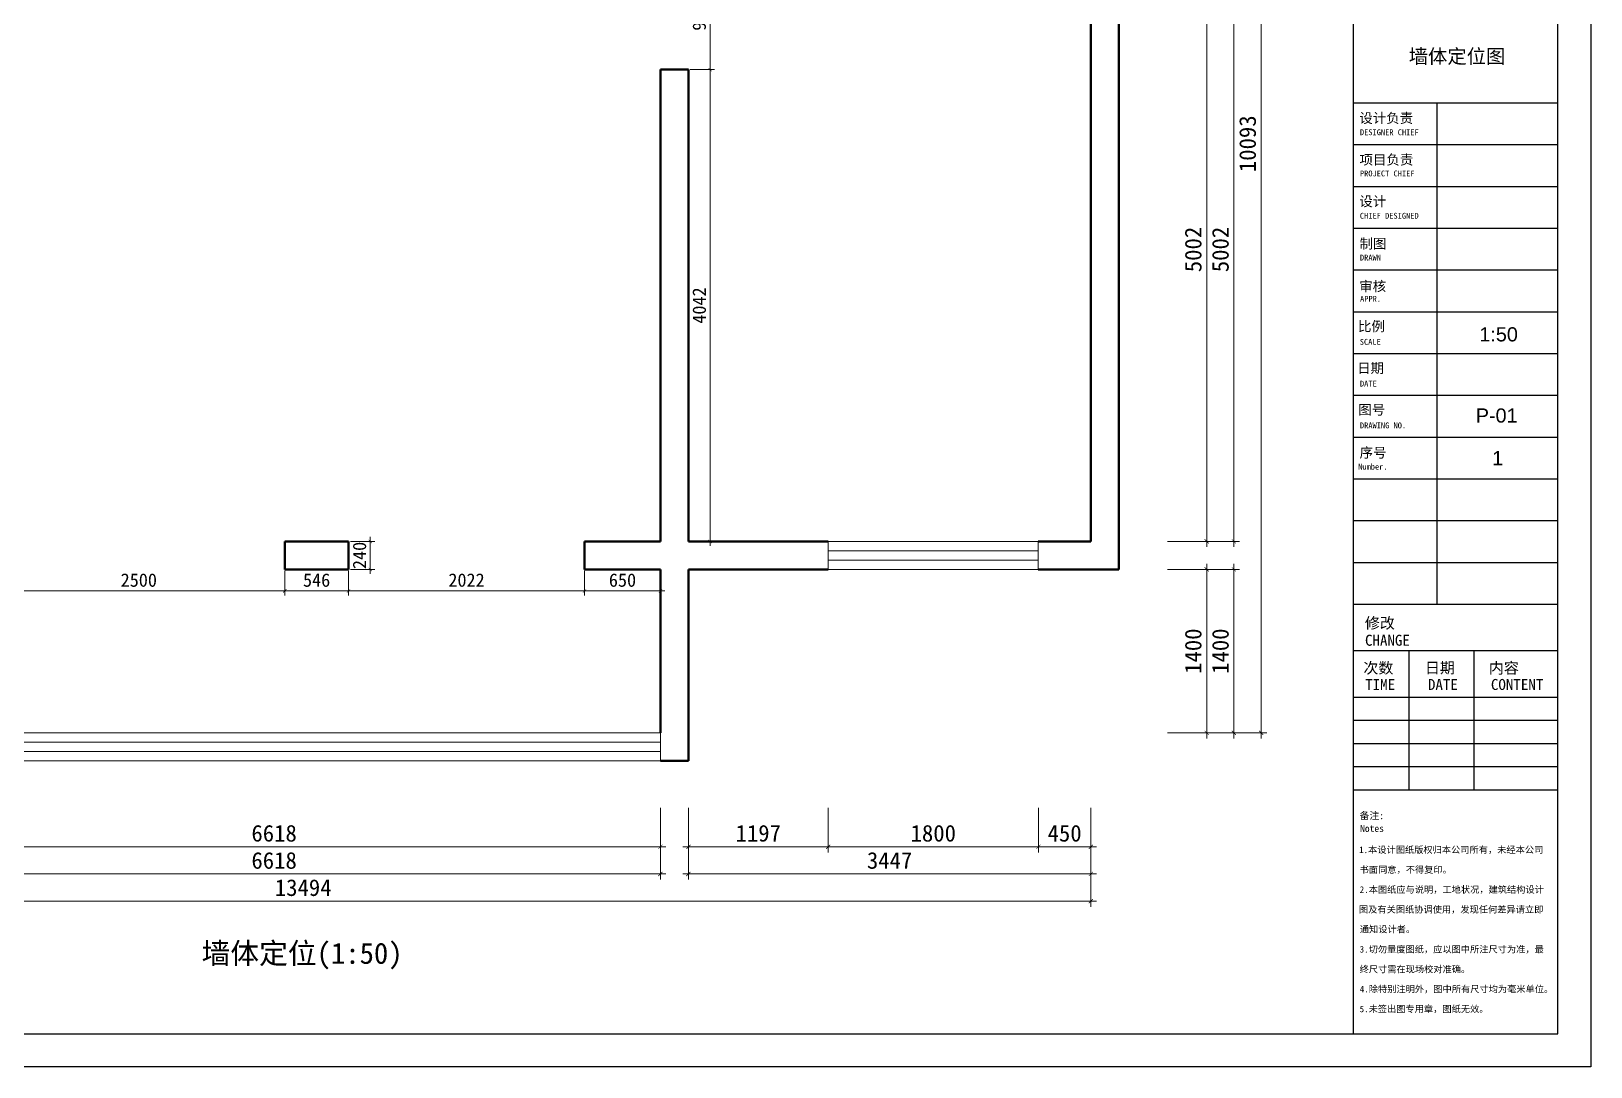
# Model space of a CAD drawing. Header units: millimetres. Extents: x 0 to 67000, y -21025 to -3421.
# Drawn here: x 7641 to 21000, y -21025 to -12153 of the extents above; entities that cross this region are included whole.
import ezdxf

# ---------------------------------------------------------------- set-up
doc = ezdxf.new("R2010")
doc.units = ezdxf.units.MM
doc.layers.get('0').update_dxf_attribs({"lineweight": 13})
for name, color, linetype in [('00图框', 7, 'Continuous'), ('SH-尺寸标注', 32, 'Continuous'), ('图框', 4, 'Continuous'), ('图框文字', 7, 'Continuous')]:
    doc.layers.add(name, color=color, linetype=linetype)
for name, color, linetype, lineweight in [('BS-非承重墙', 7, 'Continuous', 50), ('DS-门窗', 7, 'Continuous', 13), ('SH-文字标注', 2, 'Continuous', 13)]:
    doc.layers.add(name, color=color, linetype=linetype, lineweight=lineweight)
doc.styles.add('1e150f8d9abff80a802f8b29d9676000_SimSun', font='', dxfattribs={"height": 235.513419})
doc.styles.add('2d1e2366a3f214301024c2bbb94502e4_SimSun', font='', dxfattribs={"height": 125.877061})
doc.styles.add('31c75dbd597bbf9dbb9d78976e414cb7_SimSun', font='', dxfattribs={"height": 141.056165})
doc.styles.add('b411453e04fa315575d897f6d9934d12_SimSun', font='', dxfattribs={"height": 210.993931})
doc.styles.add('e7311fcd6f339991f75d87c2bb3e43e7_SimSun', font='', dxfattribs={"height": 149.872176})
doc.styles.get("Standard").update_dxf_attribs({"font": 'SimSun.ttf'})
doc.styles.add('T_12_2_SimSun', font='', dxfattribs={"height": 225.638169})
doc.styles.add('自定义样式_Arial_303.3707865168539', font='', dxfattribs={"height": 303.370787})
doc.styles.add('自定义样式_SimSun_303.3707865168539', font='', dxfattribs={"height": 303.370787})
doc.styles.get('1e150f8d9abff80a802f8b29d9676000_SimSun').set_extended_font_data('SimSun')
doc.styles.get('2d1e2366a3f214301024c2bbb94502e4_SimSun').set_extended_font_data('SimSun')
doc.styles.get('31c75dbd597bbf9dbb9d78976e414cb7_SimSun').set_extended_font_data('SimSun')
doc.styles.get('b411453e04fa315575d897f6d9934d12_SimSun').set_extended_font_data('SimSun')
doc.styles.get('e7311fcd6f339991f75d87c2bb3e43e7_SimSun').set_extended_font_data('SimSun')
doc.styles.get('T_12_2_SimSun').set_extended_font_data('SimSun')
doc.styles.get('自定义样式_Arial_303.3707865168539').set_extended_font_data('Arial')
doc.styles.get('自定义样式_SimSun_303.3707865168539').set_extended_font_data('SimSun')
doc.dimstyles.new('D_16_1.5', dxfattribs={"dimtxt": 114.285719, "dimasz": 28.57143, "dimexe": 38.09524, "dimexo": 0, "dimgap": 0, "dimtad": 1, "dimdec": 0, "dimzin": 1, "dimdsep": 46, "dimtxsty": 'Standard', "dimblk": 'ARCHTICK', "dimcen": 0.09, "dimdle": 38.09524, "dimclrd": 252, "dimclre": 252, "dimclrt": 134, "dimadec": 0, "dimazin": 0, "dimtfac": 1, "dimtdec": 4, "dimtix": 1, "dimtmove": 2, "dimatfit": 3, "dimfxl": 171.428579, "dimfxlon": 1, "dimtolj": 1, "dimtzin": 0, "dimlwd": 9, "dimlwe": 9, "dimarcsym": 0})
doc.dimstyles.new('D_20_2.35', dxfattribs={"dimtxt": 142.857143, "dimasz": 35.714286, "dimexe": 47.619048, "dimexo": 0, "dimgap": 0, "dimtad": 1, "dimdec": 0, "dimzin": 1, "dimdsep": 46, "dimtxsty": 'Standard', "dimblk": 'ARCHTICK', "dimcen": 0.09, "dimdle": 47.619048, "dimclrd": 252, "dimclre": 252, "dimclrt": 134, "dimadec": 0, "dimazin": 0, "dimtfac": 1, "dimtdec": 4, "dimtix": 1, "dimtmove": 2, "dimatfit": 3, "dimfxl": 335.714273, "dimfxlon": 1, "dimtolj": 1, "dimtzin": 0, "dimlwd": 9, "dimlwe": 9, "dimarcsym": 0})

# ---------------------------------------------------------------- blocks, each defined once
blk = doc.blocks.new('_Frame133990009')
at = {"layer": '00图框', "color": 7, "linetype": 'Continuous', "ltscale": 2}
for p, q in [((-3501, -30715), (-3501, -2147)), ((-3501, -14763), (-1, -14763)), ((-2069, -23354), (-2069, -14763)), ((-3501, -15479), (-1, -15479)), ((-3501, -16195), (-1, -16195)), ((-3501, -16911), (-1, -16911)), ((-3501, -17627), (-1, -17627)), ((-3501, -18343), (-1, -18343)), ((-3501, -19059), (-1, -19059)), ((-3501, -19775), (-1, -19775)), ((-3501, -20491), (-1, -20491)), ((-3501, -21207), (-1, -21207)), ((-3501, -21922), (-1, -21922)), ((-3501, -22638), (-1, -22638)), ((-3501, -23354), (-1, -23354)), ((-3501, -24150), (-1, -24150)), ((-2546, -26536), (-2546, -24150)), ((-1432, -26536), (-1432, -24150)), ((-3501, -24945), (-1, -24945)), ((-3501, -25343), (-1, -25343)), ((-3501, -25741), (-1, -25741)), ((-3501, -26138), (-1, -26138)), ((-3501, -26536), (-1, -26536))]:
    blk.add_line(p, q, dxfattribs=at)
at = {"layer": '00图框', "color": 7, "linetype": 'Continuous', "ltscale": 2, "flags": 128}
for points in [[(-41435, -1581), (565, -1581), (565, -31281), (-41435, -31281), (-41435, -1581)], [(-39567, -30715), (-1, -30715), (-1, -2147), (-39567, -2147), (-39567, -30715)]]:
    blk.add_lwpolyline(points, dxfattribs=at)
at = {"layer": '图框文字', "color": 7, "attachment_point": 1, "line_spacing_factor": 0.8}
for s, insert, char_height, style in [('设计负责', (-3400, -14941), 168.8, 'b411453e04fa315575d897f6d9934d12_SimSun'), ('DESIGNER CHIEF', (-3390, -15218), 100.7, '2d1e2366a3f214301024c2bbb94502e4_SimSun'), ('项目负责', (-3397, -15654), 168.8, 'b411453e04fa315575d897f6d9934d12_SimSun'), ('PROJECT CHIEF', (-3390, -15924), 100.7, '2d1e2366a3f214301024c2bbb94502e4_SimSun'), ('设计', (-3400, -16368), 168.8, 'b411453e04fa315575d897f6d9934d12_SimSun'), ('CHIEF DESIGNED', (-3391, -16649), 100.7, '2d1e2366a3f214301024c2bbb94502e4_SimSun'), ('制图', (-3396, -17092), 168.8, 'b411453e04fa315575d897f6d9934d12_SimSun'), ('DRAWN', (-3390, -17365), 100.7, '2d1e2366a3f214301024c2bbb94502e4_SimSun'), ('审核', (-3402, -17822), 168.8, 'b411453e04fa315575d897f6d9934d12_SimSun'), ('APPR.', (-3388, -18071), 100.7, '2d1e2366a3f214301024c2bbb94502e4_SimSun'), ('比例', (-3423, -18509), 168.8, 'b411453e04fa315575d897f6d9934d12_SimSun'), ('SCALE', (-3393, -18809), 100.7, '2d1e2366a3f214301024c2bbb94502e4_SimSun'), ('日期', (-3438, -19224), 168.8, 'b411453e04fa315575d897f6d9934d12_SimSun'), ('DATE', (-3390, -19525), 100.7, '2d1e2366a3f214301024c2bbb94502e4_SimSun'), ('图号', (-3419, -19938), 168.8, 'b411453e04fa315575d897f6d9934d12_SimSun'), ('DRAWING NO.', (-3390, -20241), 100.7, '2d1e2366a3f214301024c2bbb94502e4_SimSun'), ('序号', (-3395, -20674), 168.8, 'b411453e04fa315575d897f6d9934d12_SimSun'), ('Number.', (-3420, -20947), 100.7, '2d1e2366a3f214301024c2bbb94502e4_SimSun'), ('修改', (-3306, -23583), 188.4, '1e150f8d9abff80a802f8b29d9676000_SimSun'), ('CHANGE', (-3303, -23878), 188.4, '1e150f8d9abff80a802f8b29d9676000_SimSun'), ('次数', (-3331, -24353), 188.4, '1e150f8d9abff80a802f8b29d9676000_SimSun'), ('日期', (-2277, -24350), 188.4, '1e150f8d9abff80a802f8b29d9676000_SimSun'), ('内容', (-1181, -24353), 188.4, '1e150f8d9abff80a802f8b29d9676000_SimSun'), ('TIME', (-3300, -24636), 188.4, '1e150f8d9abff80a802f8b29d9676000_SimSun'), ('DATE', (-2225, -24636), 188.4, '1e150f8d9abff80a802f8b29d9676000_SimSun'), ('CONTENT', (-1146, -24636), 188.4, '1e150f8d9abff80a802f8b29d9676000_SimSun'), ('备注:', (-3395, -26918), 119.9, 'e7311fcd6f339991f75d87c2bb3e43e7_SimSun'), ('Notes', (-3387, -27137), 119.9, 'e7311fcd6f339991f75d87c2bb3e43e7_SimSun'), ('1.本设计图纸版权归本公司所有，未经本公司', (-3404, -27506), 112.84, '31c75dbd597bbf9dbb9d78976e414cb7_SimSun'), ('书面同意，不得复印。', (-3395, -27847), 112.8, '31c75dbd597bbf9dbb9d78976e414cb7_SimSun'), ('2.本图纸应与说明，工地状况，建筑结构设计', (-3394, -28188), 112.84, '31c75dbd597bbf9dbb9d78976e414cb7_SimSun'), ('图及有关图纸协调使用，发现任何差异请立即', (-3407, -28529), 112.84, '31c75dbd597bbf9dbb9d78976e414cb7_SimSun'), ('通知设计者。', (-3392, -28867), 112.8, '31c75dbd597bbf9dbb9d78976e414cb7_SimSun'), ('3.切勿量度图纸，应以图中所注尺寸为准，最', (-3395, -29211), 112.84, '31c75dbd597bbf9dbb9d78976e414cb7_SimSun'), ('终尺寸需在现场校对准确。', (-3396, -29552), 112.84, '31c75dbd597bbf9dbb9d78976e414cb7_SimSun'), ('4.除特别注明外，图中所有尺寸均为毫米单位。', (-3392, -29893), 112.84, '31c75dbd597bbf9dbb9d78976e414cb7_SimSun'), ('5.未签出图专用章，图纸无效。', (-3395, -30233), 112.84, '31c75dbd597bbf9dbb9d78976e414cb7_SimSun')]:
    blk.add_mtext(s, dxfattribs=dict(at, insert=insert, char_height=char_height, style=style))
blk = doc.blocks.new('WINDOW_457235841b895c7bba6a4e735b49eca3_6d3d7d841dcf419f80ca4fa7672b44fe')
at = {"layer": 'DS-门窗', "color": 60, "linetype": 'Continuous', "ltscale": 2}
for p, q in [((3054, -4998), (-3564, -4998)), ((-3564, -4998), (-3564, -5238)), ((3054, -5238), (3054, -4998)), ((-3564, -5078), (3054, -5078)), ((-3564, -5158), (3054, -5158)), ((-3564, -5238), (3054, -5238))]:
    blk.add_line(p, q, dxfattribs=at)
blk = doc.blocks.new('WINDOW_f2e229d4467dbe10bf9011404412ce28_e542550d14c4469bb2ccd17e211946bd')
at = {"layer": 'DS-门窗', "color": 60, "linetype": 'Continuous', "ltscale": 2}
for p, q in [((6291, -3358), (4491, -3358)), ((4491, -3358), (4491, -3598)), ((4491, -3438), (6291, -3438)), ((6291, -3598), (6291, -3358)), ((4491, -3518), (6291, -3518)), ((4491, -3598), (6291, -3598))]:
    blk.add_line(p, q, dxfattribs=at)
blk = doc.blocks.new('_ArchTick')
at = {"color": 0, "linetype": 'ByBlock', "const_width": 0.15}
blk.add_lwpolyline([(-0.5, -0.5), (0.5, 0.5)], dxfattribs=at)
blk = doc.blocks.new('*D157')
at = {"layer": 'Defpoints', "color": 0}
for p in [(3224, -19271), (16718, -19271), (16718, -19606)]:
    blk.add_point(p, dxfattribs=at)
at = {"layer": 'SH-尺寸标注', "color": 252, "linetype": 'Continuous', "lineweight": 9}
for p, q in [((3224, -19271), (3224, -19654)), ((16718, -19271), (16718, -19654)), ((3176, -19606), (16765, -19606))]:
    blk.add_line(p, q, dxfattribs=at)
at = {"layer": 'SH-尺寸标注', "color": 252, "lineweight": 9, "xscale": 35.71428581050463, "yscale": 35.71428581050463, "zscale": 35.71428581050463, "rotation": 180}
blk.add_blockref('_ArchTick', (3224, -19606), dxfattribs=at)
at = {"layer": 'SH-尺寸标注', "color": 252, "lineweight": 9, "xscale": 35.71428581050463, "yscale": 35.71428581050463, "zscale": 35.71428581050463}
blk.add_blockref('_ArchTick', (16718, -19606), dxfattribs=at)
at = {"layer": 'SH-尺寸标注', "color": 134, "insert": (9971, -19491), "char_height": 142.9, "attachment_point": 5}
blk.add_mtext('\\A1;13494', dxfattribs=at)
blk = doc.blocks.new('*D155')
at = {"layer": 'Defpoints', "color": 0}
for p in [(17840, -8071), (18176, -8071), (17840, -18164)]:
    blk.add_point(p, dxfattribs=at)
at = {"layer": 'SH-尺寸标注', "color": 252, "linetype": 'Continuous', "lineweight": 9}
for p, q in [((17840, -8071), (18224, -8071)), ((18176, -18211), (18176, -8023)), ((17840, -18164), (18224, -18164))]:
    blk.add_line(p, q, dxfattribs=at)
at = {"layer": 'SH-尺寸标注', "color": 252, "lineweight": 9, "xscale": 35.71428581050463, "yscale": 35.71428581050463, "zscale": 35.71428581050463}
for p, rotation in [((18176, -8071), 90), ((18176, -18164), 270)]:
    blk.add_blockref('_ArchTick', p, dxfattribs=dict(at, rotation=rotation))
at = {"layer": 'SH-尺寸标注', "color": 134, "insert": (18061, -13117), "char_height": 142.9, "attachment_point": 5, "rotation": 90}
blk.add_mtext('\\A1;10093', dxfattribs=at)
blk = doc.blocks.new('*D149')
at = {"layer": 'Defpoints', "color": 0}
for p in [(17607, -16764), (17943, -16764), (17607, -18164)]:
    blk.add_point(p, dxfattribs=at)
at = {"layer": 'SH-尺寸标注', "color": 252, "linetype": 'Continuous', "lineweight": 9}
for p, q in [((17607, -16764), (17991, -16764)), ((17943, -18211), (17943, -16716)), ((17607, -18164), (17991, -18164))]:
    blk.add_line(p, q, dxfattribs=at)
at = {"layer": 'SH-尺寸标注', "color": 252, "lineweight": 9, "xscale": 35.71428581050463, "yscale": 35.71428581050463, "zscale": 35.71428581050463}
for p, rotation in [((17943, -16764), 90), ((17943, -18164), 270)]:
    blk.add_blockref('_ArchTick', p, dxfattribs=dict(at, rotation=rotation))
at = {"layer": 'SH-尺寸标注', "color": 134, "insert": (17828, -17464), "char_height": 142.9, "attachment_point": 5, "rotation": 90}
blk.add_mtext('\\A1;1400', dxfattribs=at)
blk = doc.blocks.new('*D148')
at = {"layer": 'Defpoints', "color": 0}
for p in [(17607, -11522), (17943, -11522), (17607, -16524)]:
    blk.add_point(p, dxfattribs=at)
at = {"layer": 'SH-尺寸标注', "color": 252, "linetype": 'Continuous', "lineweight": 9}
for p, q in [((17943, -16571), (17943, -11474)), ((17607, -11522), (17991, -11522)), ((17607, -16524), (17991, -16524))]:
    blk.add_line(p, q, dxfattribs=at)
at = {"layer": 'SH-尺寸标注', "color": 252, "lineweight": 9, "xscale": 35.71428581050463, "yscale": 35.71428581050463, "zscale": 35.71428581050463}
for p, rotation in [((17943, -11522), 90), ((17943, -16524), 270)]:
    blk.add_blockref('_ArchTick', p, dxfattribs=dict(at, rotation=rotation))
at = {"layer": 'SH-尺寸标注', "color": 134, "insert": (17828, -14023), "char_height": 142.9, "attachment_point": 5, "rotation": 90}
blk.add_mtext('\\A1;5002', dxfattribs=at)
blk = doc.blocks.new('*D137')
at = {"layer": 'Defpoints', "color": 0}
for p in [(6413, -19038), (13031, -19038), (13031, -19373)]:
    blk.add_point(p, dxfattribs=at)
at = {"layer": 'SH-尺寸标注', "color": 252, "linetype": 'Continuous', "lineweight": 9}
for p, q in [((6413, -19038), (6413, -19421)), ((13031, -19038), (13031, -19421)), ((6365, -19373), (13078, -19373))]:
    blk.add_line(p, q, dxfattribs=at)
at = {"layer": 'SH-尺寸标注', "color": 252, "lineweight": 9, "xscale": 35.71428581050463, "yscale": 35.71428581050463, "zscale": 35.71428581050463, "rotation": 180}
blk.add_blockref('_ArchTick', (6413, -19373), dxfattribs=at)
at = {"layer": 'SH-尺寸标注', "color": 252, "lineweight": 9, "xscale": 35.71428581050463, "yscale": 35.71428581050463, "zscale": 35.71428581050463}
blk.add_blockref('_ArchTick', (13031, -19373), dxfattribs=at)
at = {"layer": 'SH-尺寸标注', "color": 134, "insert": (9722, -19258), "char_height": 142.9, "attachment_point": 5}
blk.add_mtext('\\A1;6618', dxfattribs=at)
blk = doc.blocks.new('*D136')
at = {"layer": 'Defpoints', "color": 0}
for p in [(13271, -19038), (16718, -19038), (16718, -19373)]:
    blk.add_point(p, dxfattribs=at)
at = {"layer": 'SH-尺寸标注', "color": 252, "linetype": 'Continuous', "lineweight": 9}
for p, q in [((13271, -19038), (13271, -19421)), ((16718, -19038), (16718, -19421)), ((13223, -19373), (16765, -19373))]:
    blk.add_line(p, q, dxfattribs=at)
at = {"layer": 'SH-尺寸标注', "color": 252, "lineweight": 9, "xscale": 35.71428581050463, "yscale": 35.71428581050463, "zscale": 35.71428581050463, "rotation": 180}
blk.add_blockref('_ArchTick', (13271, -19373), dxfattribs=at)
at = {"layer": 'SH-尺寸标注', "color": 252, "lineweight": 9, "xscale": 35.71428581050463, "yscale": 35.71428581050463, "zscale": 35.71428581050463}
blk.add_blockref('_ArchTick', (16718, -19373), dxfattribs=at)
at = {"layer": 'SH-尺寸标注', "color": 134, "insert": (14994, -19258), "char_height": 142.9, "attachment_point": 5}
blk.add_mtext('\\A1;3447', dxfattribs=at)
blk = doc.blocks.new('*D127')
at = {"layer": 'Defpoints', "color": 0}
for p in [(13285, -12482), (13456, -12482), (13285, -16524)]:
    blk.add_point(p, dxfattribs=at)
at = {"layer": 'SH-尺寸标注', "color": 252, "linetype": 'Continuous', "lineweight": 9}
for p, q in [((13285, -12482), (13494, -12482)), ((13456, -16562), (13456, -12443)), ((13285, -16524), (13494, -16524))]:
    blk.add_line(p, q, dxfattribs=at)
at = {"layer": 'SH-尺寸标注', "color": 252, "lineweight": 9, "xscale": 28.57142986910685, "yscale": 28.57142986910685, "zscale": 28.57142986910685}
for p, rotation in [((13456, -12482), 90), ((13456, -16524), 270)]:
    blk.add_blockref('_ArchTick', p, dxfattribs=dict(at, rotation=rotation))
at = {"layer": 'SH-尺寸标注', "color": 134, "insert": (13364, -14503), "char_height": 114.3, "attachment_point": 5, "rotation": 90}
blk.add_mtext('\\A1;4042', dxfattribs=at)
blk = doc.blocks.new('*D126')
at = {"layer": 'Defpoints', "color": 0}
for p in [(13285, -11582), (13456, -11582), (13285, -12482)]:
    blk.add_point(p, dxfattribs=at)
at = {"layer": 'SH-尺寸标注', "color": 252, "linetype": 'Continuous', "lineweight": 9}
for p, q in [((13285, -11582), (13494, -11582)), ((13456, -12520), (13456, -11543)), ((13285, -12482), (13494, -12482))]:
    blk.add_line(p, q, dxfattribs=at)
at = {"layer": 'SH-尺寸标注', "color": 252, "lineweight": 9, "xscale": 28.57142986910685, "yscale": 28.57142986910685, "zscale": 28.57142986910685}
for p, rotation in [((13456, -11582), 90), ((13456, -12482), 270)]:
    blk.add_blockref('_ArchTick', p, dxfattribs=dict(at, rotation=rotation))
at = {"layer": 'SH-尺寸标注', "color": 134, "insert": (13364, -12032), "char_height": 114.3, "attachment_point": 5, "rotation": 90}
blk.add_mtext('\\A1;900', dxfattribs=at)
blk = doc.blocks.new('*D124')
at = {"layer": 'Defpoints', "color": 0}
for p in [(10375, -16524), (10546, -16524), (10375, -16764)]:
    blk.add_point(p, dxfattribs=at)
at = {"layer": 'SH-尺寸标注', "color": 252, "linetype": 'Continuous', "lineweight": 9}
for p, q in [((10375, -16524), (10585, -16524)), ((10546, -16802), (10546, -16485)), ((10375, -16764), (10585, -16764))]:
    blk.add_line(p, q, dxfattribs=at)
at = {"layer": 'SH-尺寸标注', "color": 252, "lineweight": 9, "xscale": 28.57142986910685, "yscale": 28.57142986910685, "zscale": 28.57142986910685}
for p, rotation in [((10546, -16524), 90), ((10546, -16764), 270)]:
    blk.add_blockref('_ArchTick', p, dxfattribs=dict(at, rotation=rotation))
at = {"layer": 'SH-尺寸标注', "color": 134, "insert": (10454, -16644), "char_height": 114.3, "attachment_point": 5, "rotation": 90}
blk.add_mtext('\\A1;240', dxfattribs=at)
blk = doc.blocks.new('*D107')
at = {"layer": 'Defpoints', "color": 0}
for p in [(7313, -16776), (9813, -16776), (9813, -16948)]:
    blk.add_point(p, dxfattribs=at)
at = {"layer": 'SH-尺寸标注', "color": 252, "linetype": 'Continuous', "lineweight": 9}
for p, q in [((7313, -16776), (7313, -16986)), ((9813, -16776), (9813, -16986)), ((7275, -16948), (9851, -16948))]:
    blk.add_line(p, q, dxfattribs=at)
at = {"layer": 'SH-尺寸标注', "color": 252, "lineweight": 9, "xscale": 28.57142986910685, "yscale": 28.57142986910685, "zscale": 28.57142986910685, "rotation": 180}
blk.add_blockref('_ArchTick', (7313, -16948), dxfattribs=at)
at = {"layer": 'SH-尺寸标注', "color": 252, "lineweight": 9, "xscale": 28.57142986910685, "yscale": 28.57142986910685, "zscale": 28.57142986910685}
blk.add_blockref('_ArchTick', (9813, -16948), dxfattribs=at)
at = {"layer": 'SH-尺寸标注', "color": 134, "insert": (8563, -16856), "char_height": 114.3, "attachment_point": 5}
blk.add_mtext('\\A1;2500', dxfattribs=at)
blk = doc.blocks.new('*D106')
at = {"layer": 'Defpoints', "color": 0}
for p in [(9813, -16776), (10359, -16776), (10359, -16948)]:
    blk.add_point(p, dxfattribs=at)
at = {"layer": 'SH-尺寸标注', "color": 252, "linetype": 'Continuous', "lineweight": 9}
for p, q in [((9813, -16776), (9813, -16986)), ((10359, -16776), (10359, -16986)), ((9775, -16948), (10397, -16948))]:
    blk.add_line(p, q, dxfattribs=at)
at = {"layer": 'SH-尺寸标注', "color": 252, "lineweight": 9, "xscale": 28.57142986910685, "yscale": 28.57142986910685, "zscale": 28.57142986910685, "rotation": 180}
blk.add_blockref('_ArchTick', (9813, -16948), dxfattribs=at)
at = {"layer": 'SH-尺寸标注', "color": 252, "lineweight": 9, "xscale": 28.57142986910685, "yscale": 28.57142986910685, "zscale": 28.57142986910685}
blk.add_blockref('_ArchTick', (10359, -16948), dxfattribs=at)
at = {"layer": 'SH-尺寸标注', "color": 134, "insert": (10086, -16856), "char_height": 114.3, "attachment_point": 5}
blk.add_mtext('\\A1;546', dxfattribs=at)
blk = doc.blocks.new('*D105')
at = {"layer": 'Defpoints', "color": 0}
for p in [(10359, -16776), (12381, -16776), (12381, -16948)]:
    blk.add_point(p, dxfattribs=at)
at = {"layer": 'SH-尺寸标注', "color": 252, "linetype": 'Continuous', "lineweight": 9}
for p, q in [((10359, -16776), (10359, -16986)), ((12381, -16776), (12381, -16986)), ((10321, -16948), (12419, -16948))]:
    blk.add_line(p, q, dxfattribs=at)
at = {"layer": 'SH-尺寸标注', "color": 252, "lineweight": 9, "xscale": 28.57142986910685, "yscale": 28.57142986910685, "zscale": 28.57142986910685, "rotation": 180}
blk.add_blockref('_ArchTick', (10359, -16948), dxfattribs=at)
at = {"layer": 'SH-尺寸标注', "color": 252, "lineweight": 9, "xscale": 28.57142986910685, "yscale": 28.57142986910685, "zscale": 28.57142986910685}
blk.add_blockref('_ArchTick', (12381, -16948), dxfattribs=at)
at = {"layer": 'SH-尺寸标注', "color": 134, "insert": (11370, -16856), "char_height": 114.3, "attachment_point": 5}
blk.add_mtext('\\A1;2022', dxfattribs=at)
blk = doc.blocks.new('*D104')
at = {"layer": 'Defpoints', "color": 0}
for p in [(12381, -16776), (13031, -16776), (13031, -16948)]:
    blk.add_point(p, dxfattribs=at)
at = {"layer": 'SH-尺寸标注', "color": 252, "linetype": 'Continuous', "lineweight": 9}
for p, q in [((12381, -16776), (12381, -16986)), ((13031, -16776), (13031, -16986)), ((12343, -16948), (13069, -16948))]:
    blk.add_line(p, q, dxfattribs=at)
at = {"layer": 'SH-尺寸标注', "color": 252, "lineweight": 9, "xscale": 28.57142986910685, "yscale": 28.57142986910685, "zscale": 28.57142986910685, "rotation": 180}
blk.add_blockref('_ArchTick', (12381, -16948), dxfattribs=at)
at = {"layer": 'SH-尺寸标注', "color": 252, "lineweight": 9, "xscale": 28.57142986910685, "yscale": 28.57142986910685, "zscale": 28.57142986910685}
blk.add_blockref('_ArchTick', (13031, -16948), dxfattribs=at)
at = {"layer": 'SH-尺寸标注', "color": 134, "insert": (12706, -16856), "char_height": 114.3, "attachment_point": 5}
blk.add_mtext('\\A1;650', dxfattribs=at)
blk = doc.blocks.new('*D64')
at = {"layer": 'Defpoints', "color": 0}
for p in [(6413, -18805), (13031, -18805), (13031, -19140)]:
    blk.add_point(p, dxfattribs=at)
at = {"layer": 'SH-尺寸标注', "color": 252, "linetype": 'Continuous', "lineweight": 9}
for p, q in [((6413, -18805), (6413, -19188)), ((13031, -18805), (13031, -19188)), ((6365, -19140), (13078, -19140))]:
    blk.add_line(p, q, dxfattribs=at)
at = {"layer": 'SH-尺寸标注', "color": 252, "lineweight": 9, "xscale": 35.71428581050463, "yscale": 35.71428581050463, "zscale": 35.71428581050463, "rotation": 180}
blk.add_blockref('_ArchTick', (6413, -19140), dxfattribs=at)
at = {"layer": 'SH-尺寸标注', "color": 252, "lineweight": 9, "xscale": 35.71428581050463, "yscale": 35.71428581050463, "zscale": 35.71428581050463}
blk.add_blockref('_ArchTick', (13031, -19140), dxfattribs=at)
at = {"layer": 'SH-尺寸标注', "color": 134, "insert": (9722, -19025), "char_height": 142.9, "attachment_point": 5}
blk.add_mtext('\\A1;6618', dxfattribs=at)
blk = doc.blocks.new('*D63')
at = {"layer": 'Defpoints', "color": 0}
for p in [(13271, -18805), (14468, -18805), (14468, -19140)]:
    blk.add_point(p, dxfattribs=at)
at = {"layer": 'SH-尺寸标注', "color": 252, "linetype": 'Continuous', "lineweight": 9}
for p, q in [((13271, -18805), (13271, -19188)), ((14468, -18805), (14468, -19188)), ((13223, -19140), (14515, -19140))]:
    blk.add_line(p, q, dxfattribs=at)
at = {"layer": 'SH-尺寸标注', "color": 252, "lineweight": 9, "xscale": 35.71428581050463, "yscale": 35.71428581050463, "zscale": 35.71428581050463, "rotation": 180}
blk.add_blockref('_ArchTick', (13271, -19140), dxfattribs=at)
at = {"layer": 'SH-尺寸标注', "color": 252, "lineweight": 9, "xscale": 35.71428581050463, "yscale": 35.71428581050463, "zscale": 35.71428581050463}
blk.add_blockref('_ArchTick', (14468, -19140), dxfattribs=at)
at = {"layer": 'SH-尺寸标注', "color": 134, "insert": (13869, -19025), "char_height": 142.9, "attachment_point": 5}
blk.add_mtext('\\A1;1197', dxfattribs=at)
blk = doc.blocks.new('*D62')
at = {"layer": 'Defpoints', "color": 0}
for p in [(14468, -18805), (16268, -18805), (16268, -19140)]:
    blk.add_point(p, dxfattribs=at)
at = {"layer": 'SH-尺寸标注', "color": 252, "linetype": 'Continuous', "lineweight": 9}
for p, q in [((14468, -18805), (14468, -19188)), ((16268, -18805), (16268, -19188)), ((14420, -19140), (16315, -19140))]:
    blk.add_line(p, q, dxfattribs=at)
at = {"layer": 'SH-尺寸标注', "color": 252, "lineweight": 9, "xscale": 35.71428581050463, "yscale": 35.71428581050463, "zscale": 35.71428581050463, "rotation": 180}
blk.add_blockref('_ArchTick', (14468, -19140), dxfattribs=at)
at = {"layer": 'SH-尺寸标注', "color": 252, "lineweight": 9, "xscale": 35.71428581050463, "yscale": 35.71428581050463, "zscale": 35.71428581050463}
blk.add_blockref('_ArchTick', (16268, -19140), dxfattribs=at)
at = {"layer": 'SH-尺寸标注', "color": 134, "insert": (15368, -19025), "char_height": 142.9, "attachment_point": 5}
blk.add_mtext('\\A1;1800', dxfattribs=at)
blk = doc.blocks.new('*D251')
at = {"layer": 'Defpoints', "color": 0}
for p in [(16268, -18805), (16718, -18805), (16718, -19140)]:
    blk.add_point(p, dxfattribs=at)
at = {"layer": 'SH-尺寸标注', "color": 252, "linetype": 'Continuous', "lineweight": 9}
for p, q in [((16268, -18805), (16268, -19188)), ((16718, -18805), (16718, -19188)), ((16220, -19140), (16765, -19140))]:
    blk.add_line(p, q, dxfattribs=at)
at = {"layer": 'SH-尺寸标注', "color": 252, "lineweight": 9, "xscale": 35.71428581050463, "yscale": 35.71428581050463, "zscale": 35.71428581050463, "rotation": 180}
blk.add_blockref('_ArchTick', (16268, -19140), dxfattribs=at)
at = {"layer": 'SH-尺寸标注', "color": 252, "lineweight": 9, "xscale": 35.71428581050463, "yscale": 35.71428581050463, "zscale": 35.71428581050463}
blk.add_blockref('_ArchTick', (16718, -19140), dxfattribs=at)
at = {"layer": 'SH-尺寸标注', "color": 134, "insert": (16493, -19025), "char_height": 142.9, "attachment_point": 5}
blk.add_mtext('\\A1;450', dxfattribs=at)
blk = doc.blocks.new('*D250')
at = {"layer": 'Defpoints', "color": 0}
for p in [(17374, -16764), (17710, -16764), (17374, -18164)]:
    blk.add_point(p, dxfattribs=at)
at = {"layer": 'SH-尺寸标注', "color": 252, "linetype": 'Continuous', "lineweight": 9}
for p, q in [((17374, -16764), (17758, -16764)), ((17710, -18211), (17710, -16716)), ((17374, -18164), (17758, -18164))]:
    blk.add_line(p, q, dxfattribs=at)
at = {"layer": 'SH-尺寸标注', "color": 252, "lineweight": 9, "xscale": 35.71428581050463, "yscale": 35.71428581050463, "zscale": 35.71428581050463}
for p, rotation in [((17710, -16764), 90), ((17710, -18164), 270)]:
    blk.add_blockref('_ArchTick', p, dxfattribs=dict(at, rotation=rotation))
at = {"layer": 'SH-尺寸标注', "color": 134, "insert": (17595, -17464), "char_height": 142.9, "attachment_point": 5, "rotation": 90}
blk.add_mtext('\\A1;1400', dxfattribs=at)
blk = doc.blocks.new('*D249')
at = {"layer": 'Defpoints', "color": 0}
for p in [(17374, -11522), (17710, -11522), (17374, -16524)]:
    blk.add_point(p, dxfattribs=at)
at = {"layer": 'SH-尺寸标注', "color": 252, "linetype": 'Continuous', "lineweight": 9}
for p, q in [((17710, -16571), (17710, -11474)), ((17374, -11522), (17758, -11522)), ((17374, -16524), (17758, -16524))]:
    blk.add_line(p, q, dxfattribs=at)
at = {"layer": 'SH-尺寸标注', "color": 252, "lineweight": 9, "xscale": 35.71428581050463, "yscale": 35.71428581050463, "zscale": 35.71428581050463}
for p, rotation in [((17710, -11522), 90), ((17710, -16524), 270)]:
    blk.add_blockref('_ArchTick', p, dxfattribs=dict(at, rotation=rotation))
at = {"layer": 'SH-尺寸标注', "color": 134, "insert": (17595, -14023), "char_height": 142.9, "attachment_point": 5, "rotation": 90}
blk.add_mtext('\\A1;5002', dxfattribs=at)

msp = doc.modelspace()

# ---------------------------------------------------------------- linework, layer by layer
at = {"layer": 'BS-非承重墙', "color": 7, "linetype": 'Continuous', "ltscale": 2}
for p, q in [((16717.8, -11521.5), (16717.8, -16523.5)), ((16957.8, -16523.5), (16957.8, -11521.5)), ((13030.8, -12481.5), (13030.8, -16523.5)), ((13270.8, -12481.5), (13030.8, -12481.5)), ((13270.8, -16523.5), (13270.8, -12481.5)), ((9812.8, -16523.5), (9812.8, -16763.5)), ((10359.1, -16523.5), (9812.8, -16523.5)), ((10359.1, -16763.5), (10359.1, -16523.5)), ((12380.8, -16523.5), (12380.8, -16763.5)), ((13030.8, -16523.5), (12380.8, -16523.5)), ((14467.8, -16523.5), (13270.8, -16523.5)), ((16717.8, -16523.5), (16267.8, -16523.5)), ((16957.8, -16763.5), (16957.8, -16523.5)), ((9812.8, -16763.5), (10359.1, -16763.5)), ((12380.8, -16763.5), (13030.8, -16763.5)), ((13030.8, -16763.5), (13030.8, -18163.5)), ((13270.8, -16763.5), (14467.8, -16763.5)), ((13270.8, -18163.5), (13270.8, -16763.5)), ((16267.8, -16763.5), (16957.8, -16763.5)), ((13270.8, -18403.5), (13270.8, -18163.5)), ((13030.8, -18403.5), (13270.8, -18403.5))]:
    msp.add_line(p, q, dxfattribs=at)

# ---------------------------------------------------------------- block references
at = {"layer": 'DS-门窗', "color": 7}
for name in ['WINDOW_f2e229d4467dbe10bf9011404412ce28_e542550d14c4469bb2ccd17e211946bd', 'WINDOW_457235841b895c7bba6a4e735b49eca3_6d3d7d841dcf419f80ca4fa7672b44fe']:
    msp.add_blockref(name, (9976.8, -13165.5), dxfattribs=at)
at = {"layer": '图框', "color": 7, "xscale": 0.5, "yscale": 0.5}
msp.add_blockref('_Frame133990009', (20717.5, -5384.5), dxfattribs=at)

# ---------------------------------------------------------------- texts
at = {"layer": 'SH-文字标注', "color": 7, "insert": (9961.9, -20076.4), "char_height": 180.51, "attachment_point": 5, "line_spacing_factor": 0.8, "style": 'T_12_2_SimSun'}
msp.add_mtext('墙体定位(1:50)', dxfattribs=at)
at = {"layer": '图框', "color": 7, "attachment_point": 5, "line_spacing_factor": 0.8}
for s, insert, char_height, style in [('墙体定位图', (19854.3, -12374.8), 121.35, '自定义样式_SimSun_303.3707865168539'), ('1:50', (20210.3, -14750.7), 121.35, '自定义样式_Arial_303.3707865168539'), ('P-01', (20193.7, -15446), 121.35, '自定义样式_Arial_303.3707865168539'), ('1', (20202, -15810.3), 121.3, '自定义样式_Arial_303.3707865168539')]:
    msp.add_mtext(s, dxfattribs=dict(at, insert=insert, char_height=char_height, style=style))

# ---------------------------------------------------------------- dimensions: what is measured, and where the dimension line sits
at = {"layer": 'SH-尺寸标注', "color": 252, "linetype": 'Continuous'}
for base, p1, p2, angle, dimstyle, picture, middle, dimtype in [((18176.2, -8070.5), (17840.5, -18163.5), (17840.5, -8070.5), 90, 'D_20_2.35', '*D155', (18060.9, -13117), 160), ((17710.2, -11521.5), (17374.5, -16523.5), (17374.5, -11521.5), 90, 'D_20_2.35', '*D249', (17594.9, -14022.5), 160), ((17943.2, -11521.5), (17607.5, -16523.5), (17607.5, -11521.5), 90, 'D_20_2.35', '*D148', (17827.9, -14022.5), 160), ((13456, -11581.5), (13284.6, -12481.5), (13284.6, -11581.5), 90, 'D_16_1.5', '*D126', (13364, -12031.5), 161), ((13456, -12481.5), (13284.6, -16523.5), (13284.6, -12481.5), 90, 'D_16_1.5', '*D127', (13364, -14502.5), 161), ((10546.4, -16523.5), (10375, -16763.5), (10375, -16523.5), 90, 'D_16_1.5', '*D124', (10454.4, -16643.5), 160), ((9812.8, -16947.5), (7312.8, -16776.1), (9812.8, -16776.1), 0, 'D_16_1.5', '*D107', (8562.8, -16855.6), 161), ((10359.1, -16947.5), (9812.8, -16776.1), (10359.1, -16776.1), 0, 'D_16_1.5', '*D106', (10085.9, -16855.6), 161), ((12380.8, -16947.5), (10359.1, -16776.1), (12380.8, -16776.1), 0, 'D_16_1.5', '*D105', (11369.9, -16855.6), 161), ((13030.8, -16947.5), (12380.8, -16776.1), (13030.8, -16776.1), 0, 'D_16_1.5', '*D104', (12705.8, -16855.6), 161), ((17710.2, -16763.5), (17374.5, -18163.5), (17374.5, -16763.5), 90, 'D_20_2.35', '*D250', (17594.9, -17463.5), 160), ((17943.2, -16763.5), (17607.5, -18163.5), (17607.5, -16763.5), 90, 'D_20_2.35', '*D149', (17827.9, -17463.5), 160), ((14467.8, -19140.4), (13270.8, -18804.7), (14467.8, -18804.7), 0, 'D_20_2.35', '*D63', (13869.3, -19025.1), 161), ((16267.8, -19140.4), (14467.8, -18804.7), (16267.8, -18804.7), 0, 'D_20_2.35', '*D62', (15367.8, -19025.1), 161), ((16717.8, -19140.4), (16267.8, -18804.7), (16717.8, -18804.7), 0, 'D_20_2.35', '*D251', (16492.8, -19025.1), 161)]:
    dim = msp.add_linear_dim(base=base, p1=p1, p2=p2, angle=angle, dimstyle=dimstyle, override={"dimscale": 1, "dimclrt": 134}, dxfattribs=at)
    dim.commit()
    dim.dimension.update_dxf_attribs({"geometry": picture, "text_midpoint": middle, "dimtype": dimtype})
for base, p1, p2, picture, middle in [((13030.8, -19140.4), (6412.8, -18804.7), (13030.8, -18804.7), '*D64', (9721.8, -19025.1)), ((13030.8, -19373.4), (6412.8, -19037.7), (13030.8, -19037.7), '*D137', (9721.8, -19258.1)), ((16717.8, -19373.4), (13270.8, -19037.7), (16717.8, -19037.7), '*D136', (14994.3, -19258.1)), ((16717.8, -19606.4), (3223.6, -19270.7), (16717.8, -19270.7), '*D157', (9970.7, -19491.1))]:
    dim = msp.add_linear_dim(base=base, p1=p1, p2=p2, dimstyle='D_20_2.35', override={"dimscale": 1, "dimclrt": 134}, dxfattribs=at)
    dim.commit()
    dim.dimension.update_dxf_attribs({"geometry": picture, "text_midpoint": middle, "dimtype": 160})

doc.saveas('drawing.dxf')
